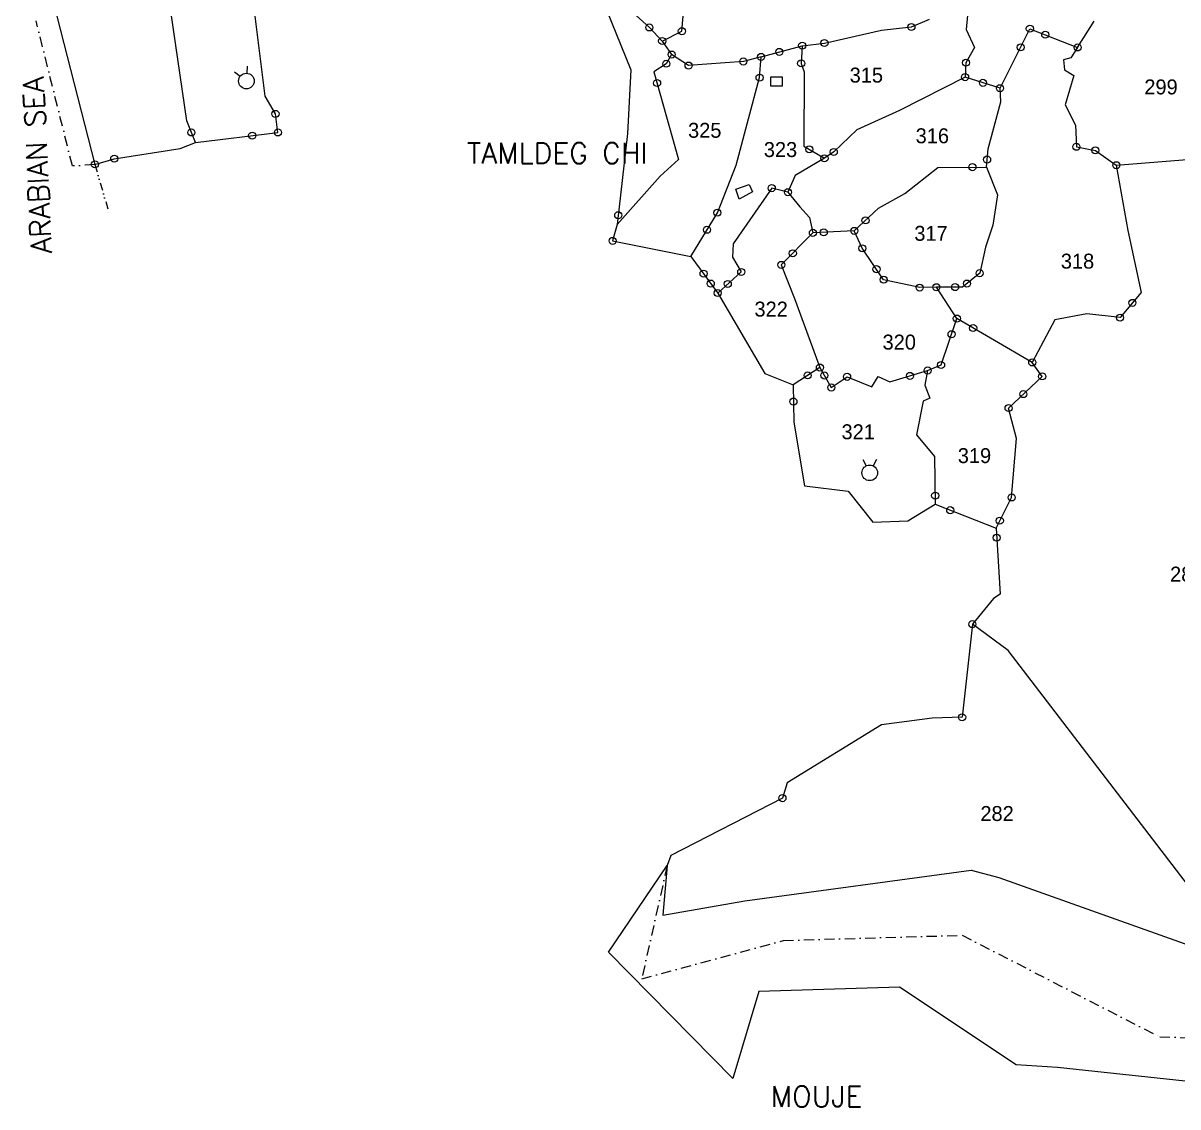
# Model space of a CAD drawing. Header units: metres. Extents: x 328578 to 333743, y 1800918 to 1805978.
# Drawn here: x 329606 to 330740, y 1801040 to 1802104 of the extents above; entities that cross this region are included whole.
import ezdxf
from ezdxf.enums import TextEntityAlignment as Align

# ---------------------------------------------------------------- set-up
doc = ezdxf.new("R2010")
doc.units = ezdxf.units.M
doc.header["$MEASUREMENT"] = 0
doc.linetypes.add('DASHDOT', pattern=[1, 0.5, -0.25, 0, -0.25])
doc.linetypes.add('DIVIDE', pattern=[1.25, 0.5, -0.25, 0, -0.25, 0, -0.25])
for name, color, linetype in [('OFF', 1, 'Continuous'), ('POLY_PARCEL', 6, 'Continuous'), ('POLY_WATER', 4, 'Continuous'), ('SYM_ABADI', 1, 'Continuous'), ('TEXT_MAPOUT', 7, 'Continuous'), ('TEXT_PARCEL', 7, 'Continuous'), ('V_BOUND_LINE', 7, 'Continuous'), ('V_BOUND_STREAM_LINE', 7, 'DASHDOT'), ('V_DIVIDE_LINE', 7, 'DIVIDE')]:
    doc.layers.add(name, color=color, linetype=linetype)
doc.styles.get("Standard").update_dxf_attribs({"font": 'simplex.shx'})
doc.styles.add('TEXT_MAP', font='', dxfattribs={"height": 1.8})
doc.styles.get('TEXT_MAP').set_extended_font_data('Kruti Dev 050')

msp = doc.modelspace()

# ---------------------------------------------------------------- linework, layer by layer
for points in [[(329813.4, 1802056.5), (329818.9, 1802052.2)], [(329825.7, 1802062.1), (329825.3, 1802055.1)], [(330430.4, 1801675.8), (330433.6, 1801669.5)], [(330443.9, 1801675.8), (330440.7, 1801669.5)]]:
    msp.add_lwpolyline(points)
for centre, radius in [((330220.8, 1802100.1), 3.47), ((330478.2, 1802100.6), 3.47), ((330594.5, 1802098.9), 3.47), ((330233.4, 1802086.8), 3.47), ((330252.7, 1802096.4), 3.47), ((330609.6, 1802093), 3.47), ((330348.4, 1802076.1), 3.47), ((330370.9, 1802082.2), 3.47), ((330392.8, 1802084.8), 3.47), ((330585.4, 1802080.6), 3.47), ((330641.4, 1802080.5), 3.47), ((330237.4, 1802064.5), 3.47), ((330242.7, 1802073.5), 3.47), ((330313.1, 1802066.7), 3.47), ((330330.5, 1802071.2), 3.47), ((330369.9, 1802064.8), 3.47), ((330531.7, 1802065.5), 3.47), ((330259.3, 1802062.7), 3.47), ((329825, 1802047.5), 7.67), ((330228.4, 1802045.5), 3.47), ((330329, 1802050.8), 3.47), ((330530.9, 1802051.3), 3.47), ((330548.4, 1802045.7), 3.47), ((330565.2, 1802040.4), 3.47), ((329853.6, 1802015.2), 3.47), ((329771, 1801997), 3.47), ((329856, 1801997), 3.47), ((329830.7, 1801993.9), 3.47), ((330377.9, 1801980.4), 3.47), ((330401.9, 1801977.8), 3.47), ((330640.2, 1801982.9), 3.47), ((330658.8, 1801979.4), 3.47), ((329676.2, 1801965.6), 3.47), ((329695.2, 1801971.2), 3.47), ((330392.8, 1801971.6), 3.47), ((330538.1, 1801962.9), 3.47), ((330552.5, 1801970.4), 3.47), ((330679.4, 1801964.8), 3.47), ((330341, 1801942.3), 3.47), ((330356.9, 1801938.3), 3.47), ((330287.6, 1801918.2), 3.47), ((330190.2, 1801915.7), 3.47), ((330433.1, 1801910.6), 3.47), ((330277.4, 1801901.4), 3.47), ((330381.4, 1801898.4), 3.47), ((330392.1, 1801898.9), 3.47), ((330422.1, 1801900.3), 3.47), ((330184.7, 1801890.5), 3.47), ((330429.9, 1801883.2), 3.47), ((330361.7, 1801878.3), 3.47), ((330311, 1801860), 3.47), ((330350.4, 1801866.9), 3.47), ((330443.9, 1801862.7), 3.47), ((330274, 1801858.3), 3.47), ((330281.1, 1801848.6), 3.47), ((330450.9, 1801852.4), 3.47), ((330532.7, 1801848.6), 3.47), ((330545.2, 1801858.8), 3.47), ((330287.9, 1801839.3), 3.47), ((330297.8, 1801848.2), 3.47), ((330486.3, 1801844.6), 3.47), ((330502.7, 1801845), 3.47), ((330521.1, 1801845.1), 3.47), ((330695.2, 1801829.6), 3.47), ((330683.1, 1801815.1), 3.47), ((330522.8, 1801814.2), 3.47), ((330538.8, 1801804.9), 3.47), ((330517.6, 1801798.8), 3.47), ((330596.8, 1801771.1), 3.47), ((330376.3, 1801758.4), 3.47), ((330388.3, 1801766.1), 3.47), ((330392.7, 1801758.3), 3.47), ((330476.7, 1801757.9), 3.47), ((330494.1, 1801763.2), 3.47), ((330507.3, 1801768.6), 3.47), ((330399.5, 1801746.5), 3.47), ((330415, 1801757), 3.47), ((330606.6, 1801757.4), 3.47), ((330588.1, 1801740), 3.47), ((330362.3, 1801732.7), 3.47), ((330573.6, 1801726.3), 3.47), ((330437.2, 1801662.7), 7.67), ((330501.5, 1801640.3), 3.47), ((330576.6, 1801638.5), 3.47), ((330516.3, 1801626), 3.47), ((330565, 1801615.7), 3.47), ((330561.9, 1801599), 3.47), ((330538, 1801514.1), 3.47), ((330528, 1801422.6), 3.47), ((330351.5, 1801343.2), 3.47)]:
    msp.add_circle(centre, radius)
at = {"layer": 'OFF'}
msp.add_line((330180.7, 1801191.9), (330302.9, 1801067.7), dxfattribs=at)
at = {"layer": 'POLY_PARCEL'}
for p, q in [((329766.6, 1802008.3), (329723.5, 1802302.7)), ((330252.7, 1802096.4), (330256.4, 1802137.1)), ((330204.5, 1802114.9), (330220.8, 1802100.1)), ((330478.2, 1802100.6), (330495.8, 1802108.1)), ((330533.4, 1802112.3), (330531.8, 1802098.1)), ((330641.4, 1802080.5), (330657.5, 1802106.2)), ((330220.8, 1802100.1), (330233.4, 1802086.8)), ((330233.4, 1802086.8), (330252.7, 1802096.4)), ((330392.8, 1802084.8), (330448.9, 1802097.3)), ((330448.9, 1802097.3), (330478.2, 1802100.6)), ((330531.8, 1802098.1), (330540.1, 1802080.5)), ((330565.2, 1802040.4), (330594.5, 1802098.9)), ((330594.5, 1802098.9), (330641.4, 1802080.5)), ((330233.4, 1802086.8), (330242.7, 1802073.5)), ((330330.5, 1802071.2), (330370.9, 1802082.2)), ((330370.9, 1802082.2), (330369.9, 1802064.8)), ((330370.9, 1802082.2), (330392.8, 1802084.8)), ((330540.1, 1802080.5), (330531.7, 1802065.5)), ((330641.4, 1802080.5), (330634.7, 1802070.4)), ((330242.7, 1802073.5), (330237.4, 1802064.5)), ((330259.3, 1802062.7), (330242.7, 1802073.5)), ((330330.5, 1802071.2), (330313.1, 1802066.7)), ((330329, 1802050.8), (330330.5, 1802071.2)), ((330634.7, 1802070.4), (330627.6, 1802068.4)), ((330627.6, 1802068.4), (330628.6, 1802058.4)), ((330237.4, 1802064.5), (330225.3, 1802056.6)), ((330225.3, 1802056.6), (330249.5, 1801970.3)), ((330313.1, 1802066.7), (330259.3, 1802062.7)), ((330369.9, 1802064.8), (330372.9, 1802056.4)), ((330372.9, 1802056.4), (330372.4, 1801983.6)), ((330531.7, 1802065.5), (330530.9, 1802051.3)), ((330628.6, 1802058.4), (330637.7, 1802052.9)), ((330306.1, 1801964.7), (330329, 1802050.8)), ((330530.9, 1802051.3), (330466.4, 1802018.7)), ((330565.2, 1802040.4), (330530.9, 1802051.3)), ((330637.7, 1802052.9), (330629.1, 1802024.2)), ((330566, 1802027), (330565.2, 1802040.4)), ((330553.4, 1801981), (330566, 1802027)), ((330629.1, 1802024.2), (330639.2, 1802004.1)), ((330466.4, 1802018.7), (330424.5, 1801999.5)), ((329774.9, 1801987.1), (329766.6, 1802008.3)), ((330424.5, 1801999.5), (330401.9, 1801977.8)), ((330639.2, 1802004.1), (330640.2, 1801982.9)), ((330372.4, 1801983.6), (330392.8, 1801971.6)), ((330401.9, 1801977.8), (330392.8, 1801971.6)), ((330551.8, 1801963), (330553.4, 1801981)), ((330640.2, 1801982.9), (330658.8, 1801979.4)), ((330658.8, 1801979.4), (330679.4, 1801964.8)), ((330249.5, 1801970.3), (330231.4, 1801954.2)), ((330392.8, 1801971.6), (330363.9, 1801954.7)), ((330679.4, 1801964.8), (330797.5, 1801974.2)), ((330231.4, 1801954.2), (330189.2, 1801906.6)), ((330287.6, 1801918.2), (330306.1, 1801964.7)), ((330363.9, 1801954.7), (330356.9, 1801938.3)), ((330471.6, 1801937), (330504, 1801962.6)), ((330504, 1801962.6), (330551.8, 1801963)), ((330551.8, 1801963), (330562.7, 1801935.7)), ((330679.4, 1801964.8), (330690.7, 1801900.6)), ((330341, 1801942.3), (330303.1, 1801887.5)), ((330356.9, 1801938.3), (330341, 1801942.3)), ((330356.9, 1801938.3), (330368.5, 1801923.8)), ((330445.9, 1801922.6), (330471.6, 1801937)), ((330562.7, 1801935.7), (330558, 1801905.8)), ((330368.5, 1801923.8), (330378, 1801913.3)), ((330422.1, 1801900.3), (330445.9, 1801922.6)), ((330261.5, 1801875.3), (330287.6, 1801918.2)), ((330378, 1801913.3), (330381.4, 1801898.4)), ((330381.4, 1801898.4), (330350.4, 1801866.9)), ((330422.1, 1801900.3), (330381.4, 1801898.4)), ((330429.9, 1801883.2), (330422.1, 1801900.3)), ((330558, 1801905.8), (330551, 1801884.4)), ((330690.7, 1801900.6), (330703.7, 1801839.8)), ((330303.1, 1801887.5), (330302.6, 1801874.5)), ((330450.9, 1801852.4), (330429.9, 1801883.2)), ((330551, 1801884.4), (330545.2, 1801858.8)), ((330302.6, 1801874.5), (330311, 1801860)), ((330350.4, 1801866.9), (330363.4, 1801834)), ((330311, 1801860), (330287.9, 1801839.3)), ((330486.3, 1801844.6), (330450.9, 1801852.4)), ((330545.2, 1801858.8), (330528.4, 1801845.2)), ((330502.7, 1801845), (330486.3, 1801844.6)), ((330528.4, 1801845.2), (330502.7, 1801845)), ((330522.8, 1801814.2), (330502.7, 1801845)), ((330363.4, 1801834), (330388.3, 1801766.1)), ((330703.7, 1801839.8), (330683.1, 1801815.1)), ((330650.3, 1801818.7), (330619.1, 1801813.1)), ((330683.1, 1801815.1), (330650.3, 1801818.7)), ((330507.3, 1801768.6), (330522.8, 1801814.2)), ((330596.8, 1801771.1), (330522.8, 1801814.2)), ((330619.1, 1801813.1), (330596.8, 1801771.1)), ((330388.3, 1801766.1), (330362.1, 1801749.2)), ((330388.3, 1801766.1), (330399.5, 1801746.5)), ((330457.1, 1801751.9), (330494.1, 1801763.2)), ((330494.1, 1801763.2), (330491.5, 1801748.8)), ((330494.1, 1801763.2), (330507.3, 1801768.6)), ((330606.6, 1801757.4), (330596.8, 1801771.1)), ((330399.5, 1801746.5), (330415, 1801757)), ((330415, 1801757), (330439.2, 1801747.3)), ((330439.2, 1801747.3), (330445.4, 1801757.4)), ((330445.4, 1801757.4), (330457.1, 1801751.9)), ((330573.6, 1801726.3), (330606.6, 1801757.4)), ((330491.5, 1801748.8), (330496.3, 1801735.9)), ((330489.6, 1801733.1), (330483.3, 1801700.1)), ((330496.3, 1801735.9), (330489.6, 1801733.1)), ((330581.5, 1801696.4), (330573.6, 1801726.3)), ((330483.3, 1801700.1), (330501, 1801678.6)), ((330576.6, 1801638.5), (330581.5, 1801696.4)), ((330501, 1801678.6), (330501.6, 1801631.8)), ((330561.3, 1801608.4), (330576.6, 1801638.5)), ((330573.1, 1801488.3), (330538, 1801514.1)), ((330790.1, 1801204.8), (330573.1, 1801488.3))]:
    msp.add_line(p, q, dxfattribs=at)
at = {"layer": 'POLY_WATER'}
for p, q in [((329638.9, 1802111.1), (329676.2, 1801965.6)), ((330180.7, 1801191.9), (330238.3, 1801276.9)), ((330238.3, 1801276.9), (330234, 1801228.4)), ((330314.5, 1801242.2), (330537, 1801272.6)), ((330537, 1801272.6), (330564, 1801265.4)), ((330564, 1801265.4), (330807.8, 1801178.3)), ((330234, 1801228.4), (330314.5, 1801242.2)), ((330328.2, 1801153.3), (330302.9, 1801067.7)), ((330466.5, 1801157.4), (330328.2, 1801153.3)), ((330581, 1801081.2), (330466.5, 1801157.4)), ((330621.7, 1801078.8), (330581, 1801081.2)), ((330794.7, 1801060.2), (330621.7, 1801078.8))]:
    msp.add_line(p, q, dxfattribs=at)
at = {"layer": 'SYM_ABADI'}
for p, q in [((330340, 1802051.7), (330351.2, 1802051.7)), ((330340, 1802042.5), (330340, 1802051.7)), ((330351.2, 1802051.7), (330351.2, 1802042.5)), ((330351.2, 1802042.5), (330340, 1802042.5)), ((330305.8, 1801941.4), (330318.9, 1801946)), ((330318.9, 1801946), (330322.2, 1801938.8)), ((330309.1, 1801931.6), (330305.8, 1801941.4)), ((330322.2, 1801938.8), (330309.1, 1801931.6))]:
    msp.add_line(p, q, dxfattribs=at)
at = {"layer": 'V_BOUND_LINE'}
for p, q in [((329843.6, 1802032.6), (329818.8, 1802227.9)), ((330145.4, 1802199.5), (330202.7, 1802058.4)), ((330202.7, 1802058.4), (330199.2, 1801995.9)), ((329853.6, 1802015.2), (329843.6, 1802032.6)), ((329856, 1801997), (329853.6, 1802015.2)), ((329774.9, 1801987.1), (329856, 1801997)), ((330199.2, 1801995.9), (330189.2, 1801906.6)), ((329695.2, 1801971.2), (329759.9, 1801981.1)), ((329759.9, 1801981.1), (329774.9, 1801987.1)), ((329676.2, 1801965.6), (329695.2, 1801971.2)), ((330189.2, 1801906.6), (330184.7, 1801890.5)), ((330184.7, 1801890.5), (330261.5, 1801875.3)), ((330261.5, 1801875.3), (330287.9, 1801839.3)), ((330287.9, 1801839.3), (330334.2, 1801760.2)), ((330334.2, 1801760.2), (330362.1, 1801749.2)), ((330362.1, 1801749.2), (330362.6, 1801712.6)), ((330362.6, 1801712.6), (330373.1, 1801649.9)), ((330373.1, 1801649.9), (330415.9, 1801644.8)), ((330415.9, 1801644.8), (330440.3, 1801614.4)), ((330474.7, 1801615.4), (330501.6, 1801631.8)), ((330501.6, 1801631.8), (330561.3, 1801608.4)), ((330440.3, 1801614.4), (330474.7, 1801615.4)), ((330561.3, 1801608.4), (330565.4, 1801543.4)), ((330558.9, 1801539.4), (330538, 1801514.1)), ((330565.4, 1801543.4), (330558.9, 1801539.4)), ((330538, 1801514.1), (330528, 1801422.6)), ((330498.6, 1801421.6), (330448.8, 1801415.2)), ((330528, 1801422.6), (330498.6, 1801421.6)), ((330448.8, 1801415.2), (330356, 1801358.1)), ((330356, 1801358.1), (330351.5, 1801343.2)), ((330351.5, 1801343.2), (330241.9, 1801287)), ((330241.9, 1801287), (330238.3, 1801276.9))]:
    msp.add_line(p, q, dxfattribs=at)
at = {"layer": 'V_BOUND_STREAM_LINE', "ltscale": 20}
for p, q in [((329654.1, 1801964.1), (329618.4, 1802106.6)), ((329676.2, 1801965.6), (329654.1, 1801964.1)), ((330238.3, 1801276.9), (330213.3, 1801165.7)), ((330352.5, 1801203.4), (330527.9, 1801208.5)), ((330527.9, 1801208.5), (330722.1, 1801108.8)), ((330213.3, 1801165.7), (330352.5, 1801203.4)), ((330722.1, 1801108.8), (331075.4, 1801097.9))]:
    msp.add_line(p, q, dxfattribs=at)
at = {"layer": 'V_DIVIDE_LINE', "ltscale": 15}
msp.add_line((329676.2, 1801965.6), (329690.7, 1801916), dxfattribs=at)

# ---------------------------------------------------------------- texts
at = {"layer": 'TEXT_MAPOUT'}
for s, height, rotation, p in [('ARABIAN SEA', 20.388, 92.7412, (329619.7, 1801965)), ('TAMLDEG CHI', 20.388, 359.9674, (330130.3, 1801976.7)), ('MOUJE ', 20.39, 359.9674, (330392, 1801050.2))]:
    msp.add_text(s, height=height, rotation=rotation, dxfattribs=at).set_placement(p, align=Align.MIDDLE)
at = {"layer": 'TEXT_PARCEL', "style": 'TEXT_MAP'}
for s, p in [('315', (330433.9, 1802053.3)), ('299', (330723.3, 1802041.7)), ('325', (330275.2, 1801999.1)), ('316', (330498.7, 1801993.7)), ('323', (330349.6, 1801980.2)), ('317', (330497.4, 1801897.9)), ('318', (330641.3, 1801870.6)), ('322', (330340.4, 1801823.5)), ('320', (330466.2, 1801791.1)), ('321', (330425.9, 1801703)), ('319', (330540.1, 1801679.6)), ('281', (330748.6, 1801563.2)), ('282', (330562.3, 1801328.1))]:
    msp.add_text(s, height=14.68, rotation=359.9674, dxfattribs=at).set_placement(p, align=Align.MIDDLE)

doc.saveas('drawing.dxf')
